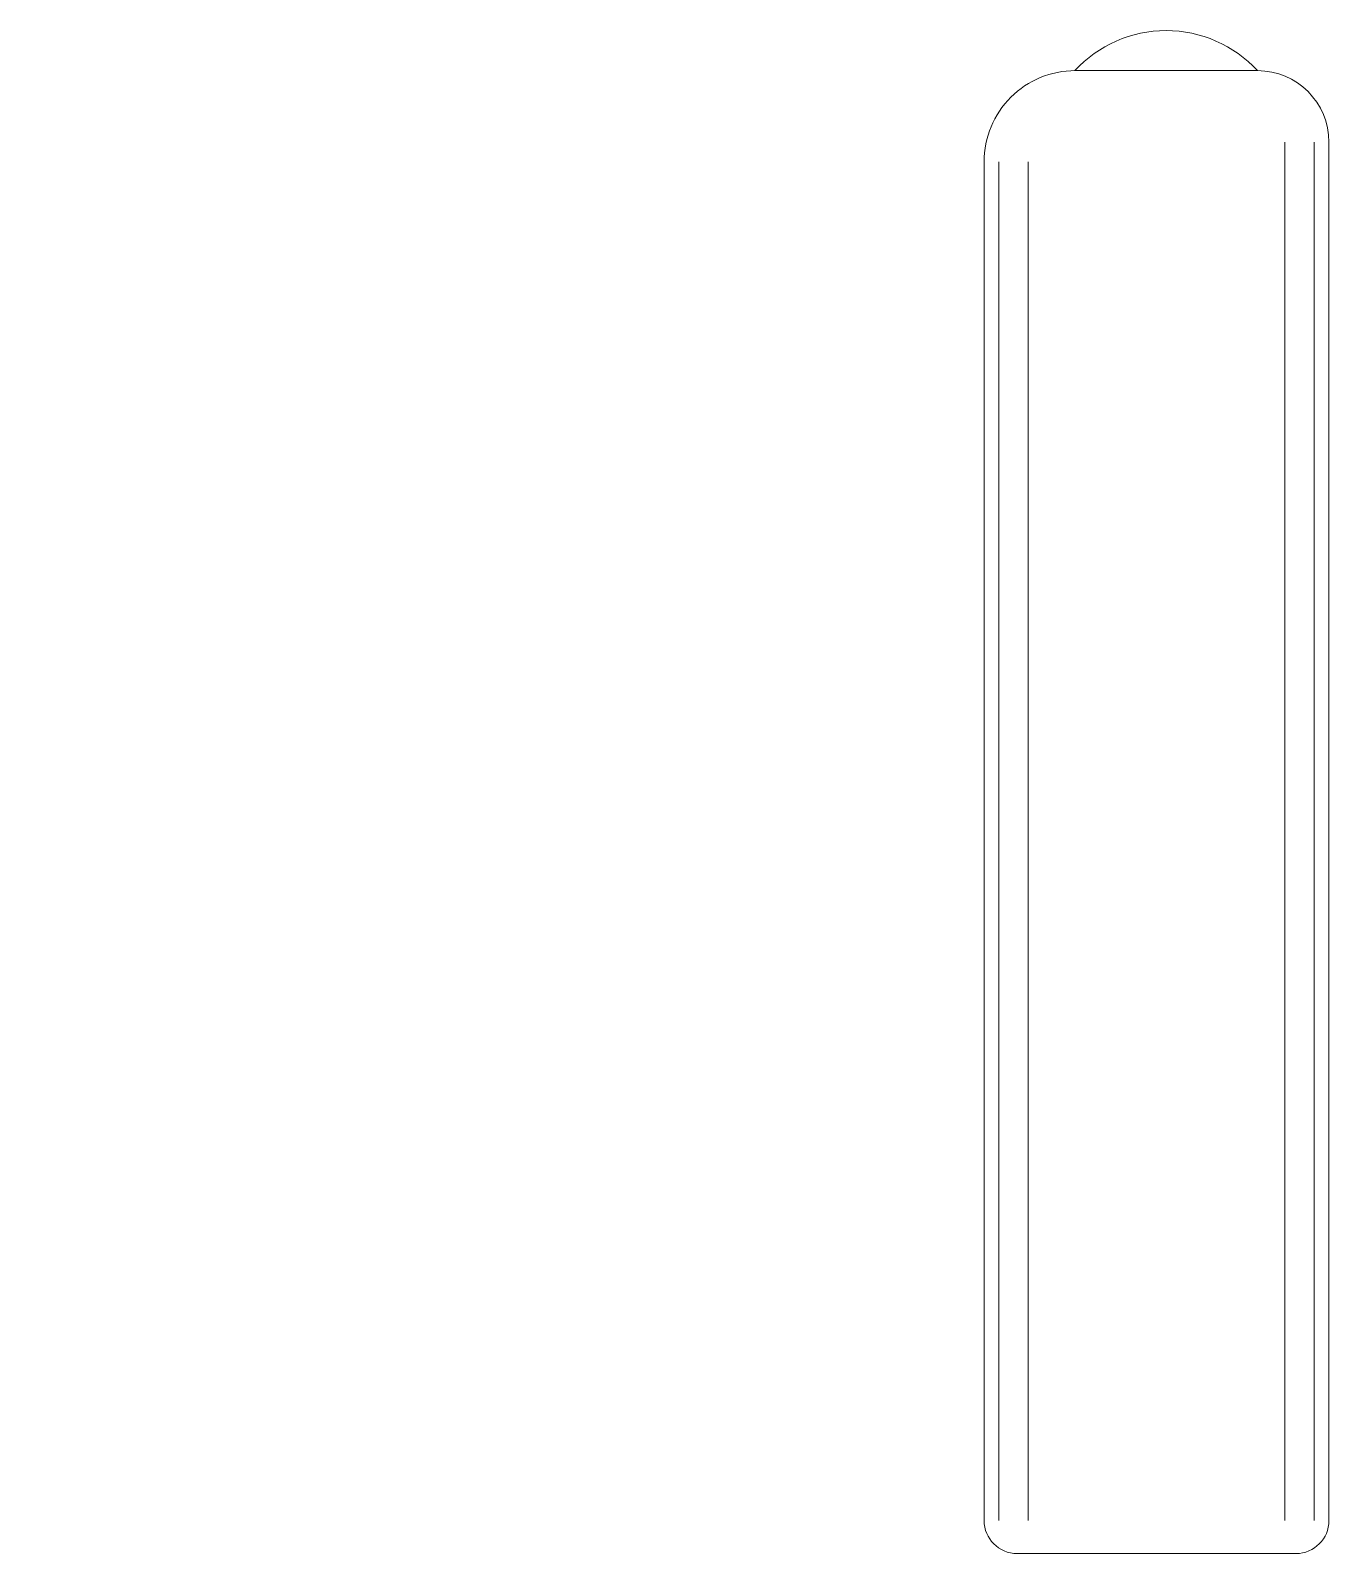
# Model space of a CAD drawing. Header units: metres. Extents: x 75097 to 220695, y -1557923 to -1361206.
# Drawn here: x 170503 to 171028, y -1430169 to -1429553 of the extents above; entities that cross this region are included whole.
import ezdxf

# ---------------------------------------------------------------- set-up
doc = ezdxf.new("R2010")
doc.units = ezdxf.units.M
doc.layers.get('0').update_dxf_attribs({"lineweight": 0})
doc.layers.add('A-100 - Copy$0$Medical Equipment and Furniture', color=8, linetype='Continuous', lineweight=0)
doc.layers.add('A-100 - Copy$0$Medical Equipment and Furniture1', color=8, linetype='Continuous', lineweight=5)
doc.layers.add('REV 01', color=7, linetype='Continuous', lineweight=0, true_color=0xe41b4d)

# ---------------------------------------------------------------- blocks, each defined once
blk = doc.blocks.new('A-100 - Copy$0$GF21008-P')
at = {"layer": 'A-100 - Copy$0$Medical Equipment and Furniture1'}
for p, q in [((0.68432, -0.20374), (0.79645, -0.20374)), ((0.67107, -0.77123), (0.67107, -0.21699)), ((0.67698, -0.77123), (0.67698, -0.21699)), ((0.6888, -0.77123), (0.6888, -0.21699)), ((0.79197, -0.76339), (0.79197, -0.21699)), ((0.80379, -0.76339), (0.80379, -0.21699)), ((0.8097, -0.76339), (0.8097, -0.21699)), ((0.69984, -0.8), (0.77309, -0.8))]:
    blk.add_line(p, q, dxfattribs=at)
for centre, radius, start, end in [((0.68432, -0.21699), 0.01325, 90, 180), ((0.79645, -0.21699), 0.01325, 0, 90), ((0.77309, -0.76339), 0.03661, 270, 0), ((0.69984, -0.77123), 0.02877, 180, 270), ((0.73653, -0.7662), 0.04989, 222.64618, 317.35382)]:
    blk.add_arc(centre, radius, start, end, dxfattribs=at)
blk = doc.blocks.new('A-100 - Copy')
at = {"layer": 'A-100 - Copy$0$Medical Equipment and Furniture', "xscale": 1000, "yscale": 1000, "zscale": 1000, "rotation": 179.9999999999998}
blk.add_blockref('A-100 - Copy$0$GF21008-P', (171695.53, -1430369.36, 0), dxfattribs=at)

msp = doc.modelspace()

# ---------------------------------------------------------------- block references
msp.add_blockref('A-100 - Copy', (0, 0))

# ---------------------------------------------------------------- next in the draw order: linework, layer by layer
at = {"layer": 'REV 01', "color": 3, "elevation": 0}
msp.add_lwpolyline([(161507.59, -1430970.56, 0, 79.63, -0.520567), (161499.95, -1430412.69, 0, 79.63, -0.520567), (162296.23, -1430412.69, 0, 79.63, -0.520567), (163092.52, -1430412.69, 0, 79.63, -0.520567), (163888.81, -1430412.69, 0, 79.63, -0.520567), (164685.09, -1430412.69, 0, 79.63, -0.520567), (165481.38, -1430412.69, 0, 79.63, -0.520567), (166277.67, -1430412.69, 0, 79.63, -0.520567), (167073.95, -1430412.69, 0, 79.63, -0.520567), (167870.24, -1430412.69, 0, 79.63, -0.520567), (168666.53, -1430412.69, 0, 79.63, -0.520567), (169462.81, -1430412.69, 0, 79.63, -0.520567), (170259.1, -1430412.69, 0, 79.63, -0.520567), (171055.39, -1430412.69, 0, 79.63, -0.520567), (171851.67, -1430412.69, 0, 79.63, -0.520567), (172647.96, -1430412.69, 0, 79.63, -0.520567), (173444.25, -1430412.69, 0, 79.63, -0.520567), (174114.8, -1430540.16, 0, 79.63, -0.520567), (174125.71, -1431336.37, 0, 79.63, -0.520567)], format="xyseb", dxfattribs=at)

doc.saveas('drawing.dxf')
